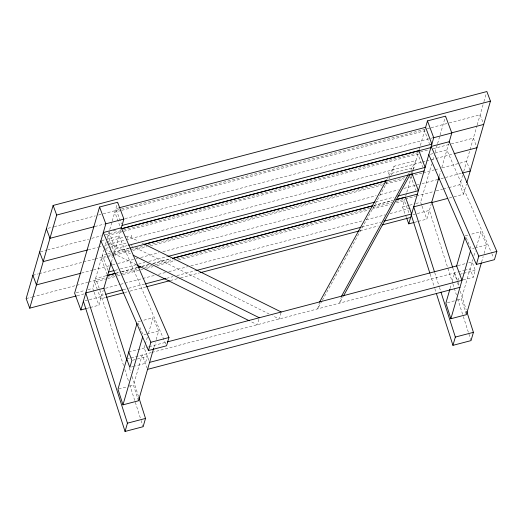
<?xml version="1.0" encoding="UTF-8"?>
<svg xmlns="http://www.w3.org/2000/svg" width="523" height="523" viewBox="0 0 523 523"><rect width="100%" height="100%" fill="white"/><g stroke="black" fill="none" stroke-linecap="round" stroke-linejoin="round"><path stroke-width="0.39" stroke-dasharray="2.62 1.96" d="M93.833 291.461L92.695 288.408L103.809 250.04M104.155 248.83L106.182 241.848M107.208 238.292L111.974 221.844M112.197 221.066L117.413 203.055M90.302 307.478L98.945 305.21L103.253 290.33M111.419 262.141L113.007 256.662M113.236 255.878L120.944 229.251M127.416 238.423L128.089 236.095L138.294 241.155M131.149 237.174L131.737 235.134M138.471 400.775L133.47 385.137L142.21 354.954L147.009 367.859M145.126 344.879L144.23 347.972L149.029 360.877M145.355 344.101L147.591 336.367M148.493 333.269L152.971 317.788L141.354 320.841M153.912 347.435L155.279 342.728M156.187 339.59L158.685 330.961L152.971 317.788M258.859 319.305L257.283 324.737L250.72 321.488M280.988 312.78L279.19 318.984L272.627 315.735M319.658 301.908L317.638 308.89L321.946 301.039M341.565 296.155L339.545 303.137L343.068 296.711M388.426 174.185L389.014 172.145M390.903 175.368L392.08 173.224L394.1 166.242L416.007 160.489L410.915 169.772M406.502 217.745L402.527 207.049L404.789 199.217M405.698 196.086L406.606 192.954M406.835 192.17L412.274 173.375M412.503 172.59L413.183 170.243M413.412 169.459L418.851 150.67M419.08 149.885L425.009 129.41M421.734 205.356L420.597 202.303L431.71 163.934M432.841 160.018L434.201 155.318M435.11 152.186L437.378 144.355M437.607 143.57L439.876 135.738M440.098 134.96L445.544 116.165M418.204 221.373L426.846 219.104L431.383 203.447M439.32 176.035L440.68 171.335M441.811 167.425L448.616 143.93M453.997 196.759L463.476 194.268L459.907 184.665L462.607 175.355M463.724 171.472L469.798 150.519M470.02 149.748L476.989 125.69M477.211 124.912L483.729 102.41M483.952 101.632L486.423 93.094M463.476 194.268L466.398 184.181M450.133 288.395L451.257 284.525M452.153 281.433L454.618 272.921L457.462 280.557M457.965 280.544L459.089 276.667M466.13 313.924L461.371 299.032L472.805 259.545M473.923 255.675L475.27 251.033M476.388 247.163L480.872 231.682L470.805 234.33M463.162 279.897L473.237 277.255L475.257 270.267L472.132 261.866L466.608 263.317M481.585 262.115L483.18 256.623M484.089 253.485L486.586 244.856L480.872 231.682M386.654 179.807L387.438 178.376M389.007 175.525L394.1 166.242M322.338 300.32L387.373 181.795M388.942 178.938L390.511 176.081M408.561 174.054L409.346 172.623M410.849 173.185L412.418 170.328M412.81 169.615L413.987 167.471L392.08 173.224M118.95 207.84L115.786 208.67L121.467 223.949M47.953 228.316L53.483 226.858M54.274 226.655L95.363 215.862M98.52 215.031L102.469 213.999M103.26 213.789L120.643 209.226M121.434 209.017L426.408 128.933M427.199 128.723L430.357 127.893M431.148 127.69L448.531 123.121M449.322 122.918L480.134 114.825L483.703 124.428M121.101 210.501L114.779 212.161L120.741 228.205M121.892 210.298L424.604 130.802L429.435 143.786M94.983 226.505L104.463 224.014M125.004 218.621L433.136 137.706M113.001 230.918L116.158 230.087M40.421 251.798L46.743 250.144M47.534 249.935L88.616 239.148M91.78 238.318L101.259 235.827M105.208 234.788L122.591 230.225M123.382 230.015L419.662 152.213M420.453 152.003L429.148 149.722M433.096 148.689L450.48 144.126M451.271 143.917L473.393 138.105L476.963 147.708M123.049 231.499L108.032 235.442L114.282 252.249L128.508 248.51M123.84 231.29L417.864 154.082L422.689 167.072M101.678 240.619L118.969 236.076L165.909 344.297M430.364 154.305L434.293 153.272M435.077 153.069L446.864 149.97L491.542 252.969M106.967 241.639L124.18 237.122M124.958 236.912L128.089 236.095M88.237 249.785L97.723 247.294M98.514 247.085L101.671 246.255M104.829 245.424L107.202 244.803M107.993 244.601L125.376 240.031M126.161 239.828L421.656 162.228M422.447 162.025L425.604 161.195M426.395 160.986L435.09 158.704M435.875 158.495L453.258 153.932M105.724 248.418L126.069 243.077M127.148 245.64L115.295 248.752L109.046 231.951M107.045 253.988L102.305 255.231L107.986 270.509M107.836 253.779L112.582 252.537M113.367 252.328L129.174 248.177M32.89 275.288L38.421 273.836M39.212 273.627L82.667 262.219M83.458 262.01L94.519 259.107M95.31 258.898L105.581 256.205M108.738 255.374L130.07 249.772M130.861 249.563L145.087 245.83M148.244 244.999L383.692 183.174M384.477 182.965L405.024 177.572M410.555 176.12L422.401 173.002M423.192 172.799L434.253 169.89M435.044 169.687L438.993 168.648M442.157 167.818L466.647 161.385L469.948 170.25M113.942 255.407L101.292 258.728L107.261 274.765M114.727 255.198L129.75 251.256M132.907 250.425L147.133 246.686M150.297 245.856L382.666 184.835M385.83 184.004L404.004 179.232M409.542 177.781L411.117 177.369L415.948 190.352M81.496 273.065L92.558 270.162M93.349 269.953L109.15 265.802M112.308 264.971L117.054 263.729M117.838 263.52L135.222 258.957M136.013 258.748L137.595 258.336M140.752 257.506L158.927 252.733M162.875 251.694L376.2 195.68M380.149 194.641L398.323 189.869M403.854 188.417L416.491 185.096M417.282 184.887L418.864 184.475M422.022 183.645L437.038 179.703M440.987 178.663L461.528 173.27M114.877 270.378L119.617 269.129M120.408 268.92L137.797 264.357M138.588 264.148L144.91 262.487M148.865 261.448L167.04 256.675M375.697 201.885L393.878 197.112M105.836 275.817L95.565 278.511L101.808 295.318L104.973 294.488M115.322 273.326L120.852 271.875M121.643 271.666L137.451 267.514M142.197 266.266L149.31 264.403M153.259 263.363L170.648 258.793M373.775 205.454L392.74 200.472M116.237 273.248L118.61 272.62M121.767 271.79L137.575 267.639M141.53 266.606L149.434 264.527M152.592 263.697L170.773 258.924M373.899 205.585L392.08 200.812M26.15 298.568L31.681 297.116M32.472 296.914L75.927 285.499M76.718 285.29L87.779 282.387M88.57 282.178L105.947 277.615M106.738 277.406L114.642 275.333M115.433 275.124L120.172 273.882M120.963 273.673L137.549 269.319M144.662 267.449L151.775 265.579M154.932 264.749L173.106 259.983M177.055 258.944L369.839 208.317M372.997 207.487L391.962 202.512M395.911 201.473L404.599 199.191M405.39 198.982L415.661 196.288M416.452 196.079L433.044 191.719M436.202 190.888L442.523 189.234M443.314 189.025L448.054 187.777M448.845 187.574L459.907 184.665M107.195 278.687L94.552 282.008L97.677 290.409M107.986 278.478L116.681 276.196M117.472 275.987L122.212 274.738M123.003 274.536L142.766 269.345M146.715 268.306L153.036 266.645M156.992 265.612L175.172 260.833M178.33 260.003L368.813 209.984M371.971 209.154L390.151 204.382M396.473 202.721L404.377 200.649L409.208 213.632M76.195 292.743L84.837 290.474M87.982 289.644L92.695 288.408M402.527 207.049L408.809 205.395M409.594 205.193L415.099 203.748M415.883 203.539L420.597 202.303M77.123 295.724L84.236 293.854M105.568 288.251L119.793 284.519M120.578 284.309L155.344 275.183M158.502 274.353L165.614 272.49M168.779 271.659L187.737 266.678M190.902 265.847L363.139 220.621M366.296 219.791L385.261 214.809M390.001 213.567L412.124 207.755M449.257 198.001L453.206 196.968M123.153 289.716L127.893 288.467M128.684 288.258L144.492 284.107M166.621 278.295L172.943 276.634M176.898 275.601L195.864 270.62M361.844 227.034L380.816 222.053M84.974 300.817L101.475 296.482L123.539 365.472M412.876 214.711L429.376 210.377L452.676 283.244M105.541 297.561L100.802 298.81L97.958 291.174M124.513 292.579L129.253 291.337M130.044 291.128L145.852 286.977M170.354 280.544L179.84 278.053M180.631 277.844L199.596 272.862M360.046 230.735L378.221 225.962M87.158 308.309L89.518 307.687M415.059 222.203L417.419 221.582M140.576 321.044L137.484 321.861L143.191 335.027L146.29 334.217M467.706 235.141L465.378 235.755L471.092 248.922L474.191 248.111M147.068 334.014L158.685 330.961M474.969 247.909L486.586 244.856M128.743 352.038L148.473 346.86M149.264 346.651L165.843 342.297M457.919 265.599L465.816 263.527M126.716 359.026L151.193 352.6M151.977 352.391L457.717 272.104M458.266 271.96L463.796 270.509M464.581 270.299L470.112 268.855L473.237 277.255M132.639 360.236L136.51 359.223M137.288 359.02L147.355 356.372L145.335 363.361L135.267 366.002M459.763 274.34L462.862 273.522M463.64 273.32L475.257 270.267M131.391 367.022L134.489 366.205M118.754 389.001L126.501 386.968M129.599 386.157L133.47 385.137M447.427 302.693L456.723 300.254M457.494 300.052L461.371 299.032M141.942 242.96L143.4 243.685M131.168 245.607L132.626 246.333M135.549 247.778L268.985 313.924M107.64 242.567L131.704 254.498M104.888 249.19L110.719 252.086M113.635 253.531L136.974 265.096M491.862 253.714L493.483 257.447M458.024 282.074L459.416 285.82M422.015 206.121L426.846 219.104M94.12 292.226L98.945 305.21M452.84 267.992L457.305 281.943M457.553 282.721L458.789 286.597M460.279 291.246L466.228 309.851M452.925 284.015L456.396 294.867M457.632 298.744L463.09 315.8M463.339 316.572L470.772 339.832M434.77 272.738L439.228 286.689M439.477 287.467L440.719 291.344M430.141 274.032L434.606 287.99M434.848 288.761L435.842 291.867M129.403 368.048L130.894 372.703M132.129 376.58L138.575 396.728M124.775 369.349L128.743 381.751M129.737 384.85L140.89 419.734M141.138 420.512L143.119 426.709"/><path stroke-width="0.78" d="M466.849 182.632L490.443 101.148L486.874 91.545L53.117 205.447L26.15 298.568L29.719 308.171L76.338 295.933M29.719 308.171L56.687 215.051L53.117 205.447M121.029 228.969L123.892 219.072L117.642 202.27L99.566 207.016L74.626 293.155L80.875 309.956L86.373 308.511M80.875 309.956L105.816 223.818L99.566 207.016M103.711 288.768L111.19 262.925M137.033 323.404L117.976 389.204L122.977 404.841L138.471 400.775L153.69 348.22M122.977 404.841L142.74 336.596M138.824 397.506L145.518 418.433L143.119 426.709L125.049 431.455L127.442 423.179L85.798 292.952L103.868 288.206L126.926 360.295M148.48 350.534L150.879 342.264L103.293 232.545L121.362 227.799L168.949 337.518L166.556 345.788L148.48 350.534L100.893 240.822M425.428 127.958L427.468 120.911L445.544 116.165L451.794 132.966L449.067 142.367M414.275 222.406L408.77 223.851L433.717 137.712L427.468 120.911M431.606 202.663L439.091 176.82M449.911 289.173L445.877 303.098L450.878 318.736L466.366 314.669L481.363 262.899M464.934 237.298L456.638 265.932L461.999 280.341L149.591 362.374M450.878 318.736L470.641 250.491M466.725 311.401L473.42 332.334L471.02 340.604L452.944 345.35L455.343 337.074L440.967 292.115M476.381 264.429L478.774 256.159L431.187 146.44L449.264 141.7L496.85 251.413L494.451 259.683L476.381 264.429L428.795 154.716M319.658 301.908L386.262 180.52M341.565 296.155L408.169 174.767M343.461 295.998L410.065 174.61M56.687 215.051L490.443 101.148M119.741 207.631L425.617 127.311L431.861 144.113L122.036 225.472M94.192 226.714L49.947 238.331L46.377 228.728M451.31 132.934L483.703 124.428M105.816 223.818L123.892 219.072M433.717 137.712L451.794 132.966M121.689 228.629L418.871 150.591L425.121 167.393L128.73 245.228M121.813 228.76L430.854 147.61M87.452 249.994L43.206 261.611L39.63 252.008M454.049 153.723L476.963 147.708M145.773 243.816L386.046 180.723M410.548 174.29L412.131 173.871L418.38 190.679L397.833 196.073M130.09 248.098L424.114 170.89M80.705 273.274L36.46 284.891L32.89 275.288M437.829 179.494L439.405 179.082M462.319 173.061L470.223 170.988M108.555 272.038L114.086 270.581M167.831 256.473L374.913 202.094M106.627 275.608L115.322 273.326M138.242 267.305L140.615 266.684M173.813 257.963L372.193 205.872M395.904 199.642L405.39 197.151L411.64 213.959L383.974 221.222M107.542 275.529L115.446 273.451M138.366 267.436L140.739 266.808M172.355 258.506L372.317 205.997M396.029 199.773L417.367 194.17M431.874 202.571L447.675 198.42M105.764 294.279L122.362 289.919M145.283 283.904L165.83 278.504M196.655 270.411L361.053 227.244M106.332 297.358L123.722 292.788M146.643 286.774L169.563 280.753M200.387 272.66L359.255 230.937M382.176 224.923L410.627 217.45M150.879 342.264L168.949 337.518M478.774 256.159L496.85 251.413M167.419 341.885L457.135 265.808M147.564 369.362L459.972 287.323M127.442 423.179L145.518 418.433M455.343 337.074L473.42 332.334M144.132 244.045L281.217 312.002M133.162 255.217L259.31 317.755M136.974 265.096L249.262 320.762M406.783 218.503L408.77 223.851M128.743 352.038L131.868 360.445L129.841 367.427L126.716 359.026M452.591 267.214L431.769 202.1L413.7 206.846L434.521 271.96M411.3 215.123L429.893 273.261M436.339 293.416L452.944 345.35M83.399 301.228L125.049 431.455"/></g></svg>
